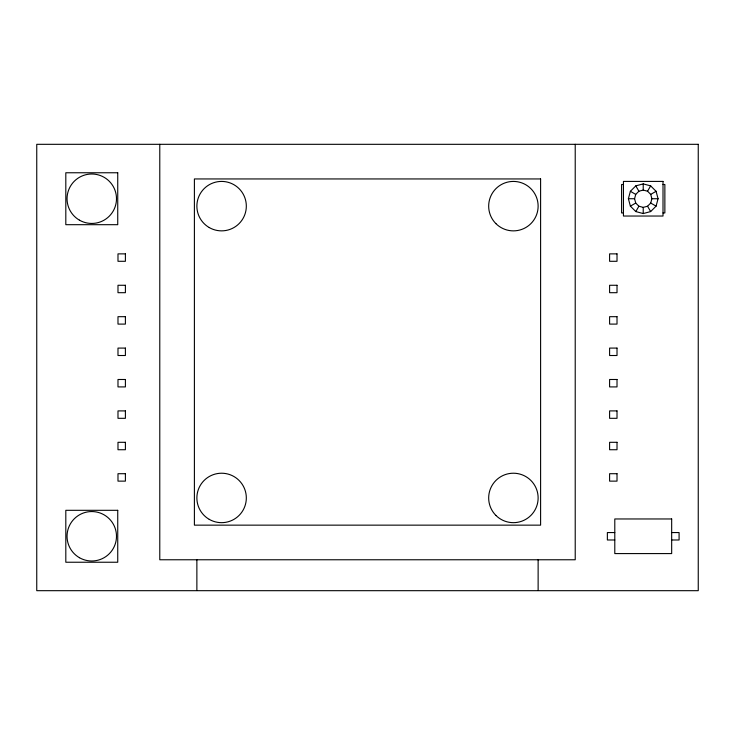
<?xml version="1.0" encoding="UTF-8"?>
<svg xmlns="http://www.w3.org/2000/svg" width="735" height="735" viewBox="0 0 735 735"><rect width="100%" height="100%" fill="white"/><g stroke="black" fill="none" stroke-linecap="round" stroke-linejoin="round"><path stroke-width="1.1" d="M628.388 198.726L630.382 191.302L635.812 185.872L643.226 183.888L650.65 185.872L656.079 191.302L658.064 198.726L656.079 206.14L650.65 211.57L643.226 213.563L635.812 211.57L630.382 206.14L628.388 198.726L634.571 198.726L635.729 203.053L638.899 206.223L643.226 207.38L647.553 206.223L650.723 203.053L651.881 198.726L650.723 194.398L647.553 191.229L643.226 190.071L638.899 191.229L635.729 194.398L634.571 198.726M635.812 211.57L638.899 206.223M647.553 191.229L650.65 185.872M630.382 206.14L635.729 203.053M650.723 194.398L656.079 191.302M623.445 184.503L621.589 184.503L621.589 212.948L623.445 212.948M663.007 184.503L664.863 184.503L664.863 212.948L663.007 212.948M651.881 198.726L658.064 198.726M614.791 532.563L607.367 532.563L607.367 539.986L614.791 539.986M671.671 532.563L679.085 532.563L679.085 539.986L671.671 539.986M630.382 191.302L635.729 194.398M650.723 203.053L656.079 206.14M635.812 185.872L638.899 191.229M647.553 206.223L650.65 211.57M643.226 183.888L643.226 190.071M643.226 207.38L643.226 213.563M575.22 144.317L575.22 559.767L159.78 559.767L159.78 144.317M538.13 559.767L538.13 590.214M196.87 559.767L196.87 590.214M698.25 144.317L36.75 144.317L36.75 590.683L698.25 590.683L698.25 144.317M117.738 172.762L65.81 172.762L65.81 224.689L117.738 224.689L117.738 172.762M540.602 178.945L194.398 178.945L194.398 525.148L540.602 525.148L540.602 178.945M663.007 181.416L623.445 181.416L623.445 216.035L663.007 216.035L663.007 181.416M125.4 253.869L117.986 253.869L117.986 261.292L125.4 261.292L125.4 253.869M617.014 253.869L609.6 253.869L609.6 261.292L617.014 261.292L617.014 253.869M125.4 285.272L117.986 285.272L117.986 292.695L125.4 292.695L125.4 285.272M617.014 285.272L609.6 285.272L609.6 292.695L617.014 292.695L617.014 285.272M125.4 316.684L117.986 316.684L117.986 324.098L125.4 324.098L125.4 316.684M617.014 316.684L609.6 316.684L609.6 324.098L617.014 324.098L617.014 316.684M125.4 348.087L117.986 348.087L117.986 355.51L125.4 355.51L125.4 348.087M617.014 348.087L609.6 348.087L609.6 355.51L617.014 355.51L617.014 348.087M125.4 379.49L117.986 379.49L117.986 386.913L125.4 386.913L125.4 379.49M617.014 379.49L609.6 379.49L609.6 386.913L617.014 386.913L617.014 379.49M125.4 410.902L117.986 410.902L117.986 418.316L125.4 418.316L125.4 410.902M617.014 410.902L609.6 410.902L609.6 418.316L617.014 418.316L617.014 410.902M125.4 442.305L117.986 442.305L117.986 449.728L125.4 449.728L125.4 442.305M617.014 442.305L609.6 442.305L609.6 449.728L617.014 449.728L617.014 442.305M125.4 473.707L117.986 473.707L117.986 481.131L125.4 481.131L125.4 473.707M617.014 473.707L609.6 473.707L609.6 481.131L617.014 481.131L617.014 473.707M117.738 510.311L65.81 510.311L65.81 562.238L117.738 562.238L117.738 510.311M671.671 518.965L614.791 518.965L614.791 553.584L671.671 553.584L671.671 518.965M79.408 220.142A24.733 24.733 0 0 0 116.497 198.726A24.733 24.733 0 0 0 79.408 177.31A24.733 24.733 0 0 0 79.408 220.142M79.408 557.69A24.733 24.733 0 0 0 116.497 536.274A24.733 24.733 0 0 0 79.408 514.858A24.733 24.733 0 0 0 79.408 557.69M209.236 227.556A24.733 24.733 0 0 0 246.326 206.14A24.733 24.733 0 0 0 209.236 184.724A24.733 24.733 0 0 0 209.236 227.556M209.236 519.36A24.733 24.733 0 0 0 246.326 497.944A24.733 24.733 0 0 0 209.236 476.528A24.733 24.733 0 0 0 209.236 519.36M495.914 515.428A24.733 24.733 0 0 0 537.285 504.348A24.733 24.733 0 0 0 507.003 474.057A24.733 24.733 0 0 0 495.914 515.428M495.914 223.633A24.733 24.733 0 0 0 537.285 212.544A24.733 24.733 0 0 0 507.003 182.262A24.733 24.733 0 0 0 495.914 223.633"/></g></svg>
